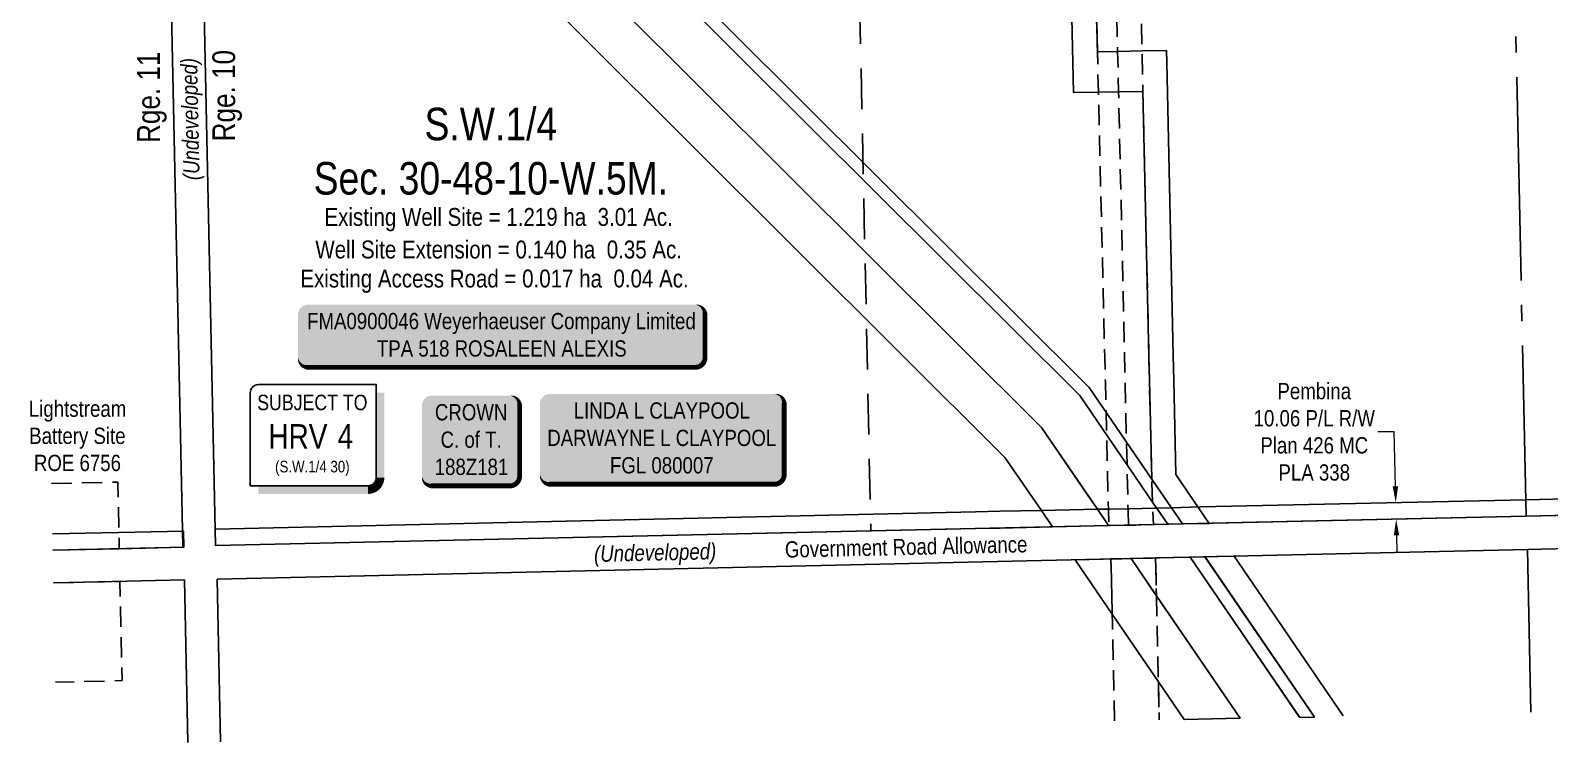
# Model space of a CAD drawing. Extents: x 602525 to 605190, y 5891333 to 5893520.
# Drawn here: x 602564 to 603497, y 5891430 to 5891868 of the extents above; entities that cross this region are included whole.
import ezdxf
from ezdxf.enums import TextEntityAlignment as Align

# ---------------------------------------------------------------- set-up
doc = ezdxf.new("R2010")
doc.units = 0
doc.header["$LTSCALE"] = 5
doc.header["$PDSIZE"] = 5
for name, pattern in [('foc-ACCESSROAD', [3.75, 2.5, -1.25]), ('foc-LSD', [8, 5, -3]), ('foc-QUARTERLINE', [33, 25, -3, 2, -3])]:
    doc.linetypes.add(name, pattern=pattern)
doc.layers.get('Defpoints').update_dxf_attribs({"color": 9})
for name, color, linetype in [('AS-OWNER', 7, 'Continuous'), ('C-SYMBOL', 7, 'Continuous'), ('CG-NOTES', 7, 'Continuous'), ('CTW', 7, 'Continuous'), ('D-TXT', 6, 'Continuous'), ('F-AR', 190, 'foc-ACCESSROAD'), ('F-RW', 190, 'Continuous'), ('F-WS', 190, 'foc-ACCESSROAD'), ('L-AREAREQUIRED', 7, 'Continuous'), ('L-AREAWORK', 5, 'Continuous'), ('L-ROAD-T', 7, 'Continuous'), ('L-SEC', 7, 'Continuous'), ('L-SECLBL', 7, 'Continuous'), ('L-SECQ', 8, 'foc-QUARTERLINE'), ('L-SECTION-LSD', 7, 'foc-LSD')]:
    doc.layers.add(name, color=color, linetype=linetype)
for name, color, linetype, lineweight in [('F-RW-T', 190, 'Continuous', 9), ('F-WS-T', 190, 'Continuous', 9), ('T-TEXT', 48, 'Continuous', 18)]:
    doc.layers.add(name, color=color, linetype=linetype, lineweight=lineweight)
doc.styles.add('100L', font='', dxfattribs={"height": 11})
doc.styles.add('175L', font='', dxfattribs={"height": 20})
doc.styles.add('80', font='', dxfattribs={"height": 10})
doc.styles.add('80CG', font='', dxfattribs={"height": 10})
doc.styles.add('80L', font='', dxfattribs={"height": 10})
doc.styles.add('80LS', font='', dxfattribs={"height": 10})
doc.styles.add('HRV', font='', dxfattribs={"height": 3})
doc.styles.get('100L').set_extended_font_data('Arial Narrow')
doc.styles.get('175L').set_extended_font_data('Arial Narrow')
doc.styles.get('80').set_extended_font_data('Arial Narrow')
doc.styles.get('80CG').set_extended_font_data('Arial Narrow')
doc.styles.get('80L').set_extended_font_data('Arial Narrow')
doc.styles.get('80LS').set_extended_font_data('Arial Narrow', italic=True)
doc.styles.get('HRV').set_extended_font_data('Arial Narrow')
doc.dimstyles.new('Compass 5 000', dxfattribs={"dimscale": 5, "dimtxt": 9, "dimasz": 2, "dimexe": 0.2, "dimexo": 0.0625, "dimgap": 0.5, "dimtad": 0, "dimtih": 1, "dimtoh": 1, "dimzin": 0, "dimdsep": 46, "dimtxsty": '80CG', "dimcen": 0.1, "dimse1": 1, "dimse2": 1, "dimclrd": 256, "dimclrt": 256, "dimaunit": 1, "dimadec": 4, "dimazin": 0, "dimtfac": 0.06, "dimtofl": 0, "dimtmove": 0, "dimatfit": 1, "dimfxl": 0.2, "dimtolj": 1, "dimtzin": 0, "dimlwd": -1, "dimarcsym": 0})

# ---------------------------------------------------------------- blocks, each defined once
blk = doc.blocks.new('HRV')
blk.add_lwpolyline([(-35.14, 31.6), (37.21, 31.6), (37.21, -25.54, -0.414214), (32.21, -30.54), (-40.14, -30.54), (-40.14, 26.6, -0.414214)], format="xyb", close=True)
at = {"const_width": 5, "flags": 128}
blk.add_lwpolyline([(-35.14, -33.04), (32.21, -33.04, 0.414214), (39.71, -25.54), (39.71, 26.6)], format="xyb", dxfattribs=at)
at = {"style": '80L'}
blk.add_text('SUBJECT TO', height=9.5, dxfattribs=at).set_placement((-2.01, 13.06), align=Align.BOTTOM_CENTER)
blk.add_attdef('(N.W.1/4 00)', text='', height=7.12, dxfattribs=at).set_placement((-2.01, -24.45), align=Align.BOTTOM_CENTER)
at = {"layer": 'CTW', "color": 3, "style": 'HRV'}
blk.add_text('HRV', height=15, dxfattribs=at).set_placement((-10.88, -0.18), align=Align.MIDDLE_CENTER)
blk.add_attdef('0', text='', height=15, dxfattribs=at).set_placement((18.28, -0.18), align=Align.MIDDLE_CENTER)
blk = doc.blocks.new('*U368')
h = blk.add_hatch(color=255)
edge = h.paths.add_edge_path()
edge.add_line((-119, -20), (119, -20))
edge.add_arc((119, -14), 6, 270, 360)
edge.add_line((125, -14), (125, 12.5))
edge.add_arc((119, 12.5), 6, 0, 90)
edge.add_line((119, 18.5), (-119, 18.5))
edge.add_arc((-119, 12.5), 6, 90, 180)
edge.add_line((-125, 12.5), (-125, -14))
edge.add_arc((-119, -14), 6, 180, 270)
at = {"color": 44, "flags": 128}
blk.add_lwpolyline([(-119, -20, 3, 3, 0), (119, -20, 3, 3, 0.414214), (125, -14, 3, 3, 0), (125, 12.5, 3, 0, 0.414214), (119, 18.5, 0, 0, 0), (-119, 18.5, 0, 0, 0.414214), (-125, 12.5, 0, 0, 0), (-125, -14, 0, 3, 0.414214)], format="xyseb", close=True, dxfattribs=at)
at = {"color": 44, "style": '80'}
blk.add_attdef('ENTER_TEXT_001', (-35.99, -5), '', height=10, dxfattribs=at)
blk = doc.blocks.new('*U376')
h = blk.add_hatch(color=255)
edge = h.paths.add_edge_path()
edge.add_line((-24, -28.5), (24, -28.5))
edge.add_arc((24, -22.5), 6, 270, 360)
edge.add_line((30, -22.5), (30, 21))
edge.add_arc((24, 21), 6, 0, 90)
edge.add_line((24, 27), (-24, 27))
edge.add_arc((-24, 21), 6, 90, 180)
edge.add_line((-30, 21), (-30, -22.5))
edge.add_arc((-24, -22.5), 6, 180, 270)
at = {"color": 14, "flags": 128}
blk.add_lwpolyline([(-24, -28.5, 3, 3, 0), (24, -28.5, 3, 3, 0.414214), (30, -22.5, 3, 3, 0), (30, 21, 3, 0, 0.414214), (24, 27, 0, 0, 0), (-24, 27, 0, 0, 0.414214), (-30, 21, 0, 0, 0), (-30, -22.5, 0, 3, 0.414214)], format="xyseb", close=True, dxfattribs=at)
at = {"color": 14, "style": '80'}
blk.add_attdef('ENTER_TEXT_001', (-26.85, -4.92), '', height=10, dxfattribs=at)
blk = doc.blocks.new('*U374')
h = blk.add_hatch(color=59)
edge = h.paths.add_edge_path()
edge.add_line((-69, -28.5), (69, -28.5))
edge.add_arc((69, -22.5), 6, 270, 360)
edge.add_line((75, -22.5), (75, 21))
edge.add_arc((69, 21), 6, 0, 90)
edge.add_line((69, 27), (-69, 27))
edge.add_arc((-69, 21), 6, 90, 180)
edge.add_line((-75, 21), (-75, -22.5))
edge.add_arc((-69, -22.5), 6, 180, 270)
at = {"color": 1, "flags": 128}
blk.add_lwpolyline([(-69, -28.5, 3, 3, 0), (69, -28.5, 3, 3, 0.414214), (75, -22.5, 3, 3, 0), (75, 21, 3, 0, 0.414214), (69, 27, 0, 0, 0), (-69, 27, 0, 0, 0.414214), (-75, 21, 0, 0, 0), (-75, -22.5, 0, 3, 0.414214)], format="xyseb", close=True, dxfattribs=at)
blk.add_lwpolyline([(-40.8, -16.84, 0, 7.5, 0), (0, 0, 0, 0, 0)], format="xyseb", dxfattribs=at)
at = {"color": 1, "style": '80'}
blk.add_attdef('ENTER_TEXT_001', (-35.99, -5), '', height=10, dxfattribs=at)
blk = doc.blocks.new('*D377')
at = {"layer": 'Defpoints', "color": 0, "transparency": 16777216}
for p in [(603402.09, 5891577.85), (603402.84, 5891577.87), (603402.32, 5891567.7)]:
    blk.add_point(p, dxfattribs=at)
at = {"layer": 'F-RW-T', "transparency": 16777216}
for p, q in [((603401.87, 5891621.33), (603391.87, 5891621.33)), ((603402.62, 5891587.87), (603401.87, 5891621.33)), ((603403.29, 5891557.72), (603403.52, 5891547.72))]:
    blk.add_line(p, q, dxfattribs=at)
for points in [[(603404.29, 5891587.91), (603400.95, 5891587.83), (603402.84, 5891577.87)], [(603404.96, 5891557.76), (603401.63, 5891557.68), (603403.07, 5891567.72)]]:
    blk.add_solid(points, dxfattribs=at)
at = {"layer": 'F-RW-T', "transparency": 16777216, "insert": (603352.79, 5891621.33), "char_height": 10, "width": 372.4986, "attachment_point": 5, "style": '80CG'}
blk.add_mtext('\\A1;Pembina\\P10.06 P/L R/W\\PPlan 426 MC\\PPLA 338', dxfattribs=at)
blk = doc.blocks.new('*D380')
at = {"layer": 'Defpoints', "color": 0, "transparency": 16777216}
for p in [(602814.04, 5891953.34), (602944.98, 5891863.58), (602924.61, 5891843.15)]:
    blk.add_point(p, dxfattribs=at)
at = {"layer": 'F-RW-T', "transparency": 16777216}
for p, q in [((602841.46, 5891980.86), (602873.66, 5892013.16)), ((602873.66, 5892013.16), (602883.66, 5892013.16)), ((602806.98, 5891946.26), (602799.92, 5891939.17))]:
    blk.add_line(p, q, dxfattribs=at)
for points in [[(602840.28, 5891982.03), (602842.64, 5891979.68), (602834.4, 5891973.77)], [(602805.8, 5891947.43), (602808.16, 5891945.08), (602814.04, 5891953.34)]]:
    blk.add_solid(points, dxfattribs=at)
at = {"layer": 'F-RW-T', "transparency": 16777216, "insert": (602923.2, 5892013.16), "char_height": 10, "attachment_point": 5, "style": '80CG'}
blk.add_mtext('\\A1;28.86 P/L R/W\\PPlan 802 1181\\P(Not on PLSR)', dxfattribs=at)

msp = doc.modelspace()

# ---------------------------------------------------------------- linework, layer by layer
msp.add_line((602679.169, 5891530.811), (603483.633, 5891549.075))
at = {"layer": 'F-AR'}
msp.add_lwpolyline([(603230.199, 5891443.749), (603228.835, 5891503.714), (603228.708, 5891509.291), (603227.934, 5891543.269), (603240.28, 5891543.55), (603255.372, 5891543.892), (603255.9, 5891520.632), (603257.105, 5891467.72), (603257.637, 5891444.364)], dxfattribs=at)
at = {"layer": 'F-RW', "flags": 128}
for points in [[(603262.821, 5891564.563), (603271.877, 5891564.76), (603265.123, 5891574.676), (603253.815, 5891591.114), (603214.646, 5891648.619), (602950.46, 5891911.885), (602664.379, 5892196.437), (602664.607, 5892185.823), (603208.763, 5891643.725), (603226.165, 5891618.162), (603238.685, 5891599.892), (603254.395, 5891576.912)], [(603227.468, 5891563.771), (603226.461, 5891563.748), (603219.667, 5891573.759), (603213.553, 5891582.715), (603185.251, 5891624.123), (602924.151, 5891884.336), (602665.55, 5892141.849), (602664.607, 5892185.823), (603208.763, 5891643.726), (603226.177, 5891618.186), (603238.685, 5891599.892), (603254.395, 5891576.912), (603256.058, 5891574.478), (603262.812, 5891564.563), (603254.905, 5891564.386), (603246.246, 5891564.191), (603239.489, 5891564.04), (603227.468, 5891563.771)], [(603192.169, 5891562.979), (603226.461, 5891563.748), (603226.421, 5891563.823), (603219.667, 5891573.759), (603185.251, 5891624.123), (602924.151, 5891884.336), (602665.55, 5892141.849), (602666.449, 5892099.925), (602904.227, 5891863.461), (603162.901, 5891605.676), (603185.253, 5891573.135)], [(603272.832, 5891444.704), (603307.241, 5891445.475), (603255.899, 5891520.63), (603240.28, 5891543.55), (603205.931, 5891542.77), (603228.708, 5891509.291), (603257.105, 5891467.72)]]:
    msp.add_lwpolyline(points, close=True, dxfattribs=at)
at = {"layer": 'F-RW'}
for points in [[(603227.468, 5891563.771), (603226.461, 5891563.748), (603219.667, 5891573.759), (603213.553, 5891582.715), (603185.251, 5891624.123), (602924.151, 5891884.336), (602665.55, 5892141.849), (602664.607, 5892185.823), (603208.763, 5891643.726), (603226.177, 5891618.186), (603238.685, 5891599.892), (603254.395, 5891576.912), (603256.058, 5891574.478), (603262.812, 5891564.563), (603254.905, 5891564.386), (603246.246, 5891564.191), (603239.489, 5891564.04), (603227.468, 5891563.771)], [(603352.941, 5891446.122), (603343.845, 5891445.918), (603276.596, 5891544.381), (603285.706, 5891544.544)]]:
    msp.add_lwpolyline(points, close=True, dxfattribs=at)
for points in [[(603215.926, 5892018.528), (603219.64, 5891854.748), (603219.64, 5891854.748), (603220.028, 5891854.756), (603232.08, 5891855.026), (603247.046, 5891855.36), (603262.02, 5891855.695), (603262.182, 5891848.448), (603266.213, 5891668.185), (603266.548, 5891653.183), (603267.847, 5891595.076), (603282.144, 5891574.088), (603288.249, 5891565.135), (603271.863, 5891564.767), (603265.123, 5891574.676), (603252.968, 5891592.357), (603251.598, 5891652.845), (603251.258, 5891667.847), (603247.574, 5891830.533), (603232.641, 5891830.271), (603220.59, 5891830.06), (603220.236, 5891830.053), (603205.041, 5891829.787), (603200.949, 5892014.509)], [(603582.772, 5891571.841), (603482.84, 5891569.507), (603289.774, 5891565.169), (603271.863, 5891564.767), (603262.812, 5891564.564), (603254.905, 5891564.387), (603246.246, 5891564.192), (603239.489, 5891564.041), (603227.468, 5891563.771), (603226.461, 5891563.748), (603192.169, 5891562.979), (603159.989, 5891562.257), (603144.986, 5891561.921), (602678.213, 5891551.48), (602677.995, 5891561.619), (603144.752, 5891572.214), (603159.754, 5891572.555), (603185.253, 5891573.135), (603219.667, 5891573.759), (603227.225, 5891573.908), (603239.26, 5891574.146), (603254.495, 5891574.447), (603256.058, 5891574.478), (603265.123, 5891574.676), (603282.938, 5891575.194), (603482.624, 5891579.653), (603582.555, 5891582.007)], [(602578.055, 5891558.657), (602618.828, 5891559.551), (602658.424, 5891560.42), (602658.638, 5891550.458), (602619.04, 5891549.572), (602578.268, 5891548.659)], [(603307.245, 5891445.475), (603256.153, 5891520.258), (603240.28, 5891543.55), (603255.372, 5891543.892), (603276.596, 5891544.381), (603343.571, 5891446.289)], [(603352.687, 5891446.493), (603285.737, 5891544.587), (603292.843, 5891544.746), (603303.633, 5891544.988), (603370.574, 5891446.894)]]:
    msp.add_lwpolyline(points, dxfattribs=at)
at = {"layer": 'F-RW', "flags": 128}
msp.add_lwpolyline([(603307.245, 5891445.475), (603256.153, 5891520.258), (603240.28, 5891543.55), (603255.372, 5891543.892), (603276.596, 5891544.381), (603343.571, 5891446.289)], dxfattribs=at)
at = {"layer": 'F-WS', "flags": 128}
for points in [[(603233.513, 5892468.548), (603235.809, 5892367.644), (603239.69, 5892197.109), (603245.126, 5892197.233), (603260.13, 5892197.574), (603297.625, 5892198.427), (603299.01, 5892137.549), (603255.516, 5892136.559), (603241.075, 5892136.231), (603246.717, 5891870.824), (603247.046, 5891855.36), (603247.574, 5891830.533), (603251.258, 5891667.847), (603251.598, 5891652.845), (603253.021, 5891590.007), (603253.601, 5891575.806), (603253.701, 5891573.34), (603254.067, 5891564.367), (603226.648, 5891563.752), (603226.431, 5891572.801), (603225.371, 5891617.056), (603224.526, 5891652.234), (603224.165, 5891667.236), (603220.236, 5891830.053), (603219.64, 5891854.748), (603215.926, 5892018.528), (603214.376, 5892103.848), (603211.378, 5892234.923), (603208.373, 5892366.987), (603206.077, 5892467.887)], [(603238.67, 5891564.036), (603238.467, 5891573.04), (603237.886, 5891598.786), (603232.641, 5891830.271), (603232.08, 5891855.026), (603226.272, 5892111.454), (603223.891, 5892221.15), (603223.57, 5892235.2), (603220.574, 5892367.279), (603218.277, 5892468.181)], [(602577.394, 5891589.538), (602618.172, 5891590.448), (602618.828, 5891559.551), (602619.04, 5891549.572), (602578.268, 5891548.659)], [(603230.199, 5891443.749), (603228.835, 5891503.714), (603228.708, 5891509.291), (603227.934, 5891543.269), (603240.28, 5891543.55), (603255.372, 5891543.892), (603255.9, 5891520.632), (603257.105, 5891467.72), (603257.637, 5891444.364)], [(602578.699, 5891528.555), (602619.468, 5891529.467), (602620.762, 5891468.494), (602580.003, 5891467.584)]]:
    msp.add_lwpolyline(points, dxfattribs=at)
at = {"layer": 'L-SEC'}
for p, q in [((602640.875, 5892354.508), (602658.109, 5891551.029)), ((602660.979, 5892354.939), (602678.213, 5891551.461)), ((602678.213, 5891551.48), (603482.818, 5891569.505)), ((603482.799, 5891569.505), (603582.772, 5891571.841)), ((602578.785, 5891548.676), (602658.62, 5891550.458)), ((603483.633, 5891549.075), (603583.565, 5891551.409)), ((602579.215, 5891528.572), (602659.069, 5891530.354)), ((602659.065, 5891530.354), (602661.189, 5891430.417)), ((602679.169, 5891530.811), (602681.293, 5891430.844))]:
    msp.add_line(p, q, dxfattribs=at)
at = {"layer": 'L-SECQ'}
for p, q in [((603466.536, 5892334.242), (603482.839, 5891569.507)), ((603483.633, 5891549.075), (603485.764, 5891449.139))]:
    msp.add_line(p, q, dxfattribs=at)
at = {"layer": 'L-SECTION-LSD'}
msp.add_line((603063.462, 5892364.574), (603080.527, 5891560.493), dxfattribs=at)

# ---------------------------------------------------------------- block references
at = {"layer": 'AS-OWNER'}
ref = msp.add_blockref('*U376', (602834.897, 5891616.639), dxfattribs=dict(at, xscale=0.99958881, yscale=0.99958881, zscale=0.99958881))
ref.add_attrib('ENTER_TEXT_001', 'CROWN', (602812.846, 5891628.407), dxfattribs={"layer": '0', "color": 14, "height": 9.9959, "style": '80'})
ref.add_attrib('ENTER_TEXT_002', 'C. of T.', (602816.34, 5891611.569), dxfattribs={"layer": '0', "color": 14, "height": 9.9959, "style": '80'})
ref.add_attrib('ENTER_TEXT_003', '188Z181', (602812.74, 5891594.869), dxfattribs={"layer": '0', "color": 14, "height": 9.9959, "style": '80'})
at = {"layer": 'CG-NOTES', "xscale": 0.99958881, "yscale": 0.99958881, "zscale": 0.99958881}
msp.add_blockref('HRV', (602739.626, 5891618.77), dxfattribs=at).add_auto_attribs({'(N.W.1/4 00)': '(S.W.1/4 30)', '0': '4'})
at = {"layer": 'CG-NOTES'}
ref = msp.add_blockref('*U374', (602952.388, 5891617.655), dxfattribs=dict(at, xscale=0.99958881, yscale=0.99958881, zscale=0.99958881))
ref.add_attrib('ENTER_TEXT_001', 'LINDA L CLAYPOOL', (602898.1, 5891629.491), dxfattribs={"layer": '0', "color": 1, "height": 9.99589, "style": '80'})
ref.add_attrib('ENTER_TEXT_002', 'DARWAYNE L CLAYPOOL', (602881.865, 5891612.654), dxfattribs={"layer": '0', "color": 1, "height": 9.99589, "style": '80'})
ref.add_attrib('ENTER_TEXT_003', 'FGL 080007', (602920.345, 5891595.816), dxfattribs={"layer": '0', "color": 1, "height": 9.9959, "style": '80'})
at = {"layer": 'L-SECLBL'}
ref = msp.add_blockref('*U368', (602853.785, 5891681.005), dxfattribs=dict(at, xscale=0.99958881, yscale=0.99958881, zscale=0.99958881))
ref.add_attrib('ENTER_TEXT_001', 'FMA0900046 Weyerhaeuser Company Limited', (602734.38, 5891684.422), dxfattribs={"layer": '0', "color": 44, "height": 9.99589, "style": '80'})
ref.add_attrib('ENTER_TEXT_002', 'TPA 518 ROSALEEN ALEXIS', (602777.248, 5891667.585), dxfattribs={"layer": '0', "color": 44, "height": 9.99589, "style": '80'})

# ---------------------------------------------------------------- texts
at = {"layer": 'C-SYMBOL', "color": 3, "insert": (602847.23, 5891820.482), "char_height": 19.99178, "width": 215.89564, "attachment_point": 2, "style": '175L'}
msp.add_mtext('S.W.1/4 \\PSec. 30-48-10-W.5M.', dxfattribs=at)
at = {"layer": 'D-TXT', "color": 3, "char_height": 13.9942, "attachment_point": 1, "rotation": 90, "style": '80L'}
for s, width, insert in [('Rge. 11', 53.31998, (602630.018, 5891798.868)), ('Rge. 10', 55.49643, (602676.228, 5891799.84))]:
    msp.add_mtext_dynamic_manual_height_columns(s, width=width, gutter_width=47.48, heights=[0], dxfattribs=dict(at, insert=insert))
at = {"layer": 'F-WS-T', "insert": (602563.086, 5891640.593), "char_height": 9.99589, "attachment_point": 1, "style": '80L'}
msp.add_mtext_dynamic_manual_height_columns('\\pi0.45909;Lightstream\\P\\pi0.67046;Battery Site\\P\\pi3.57513;ROE 6756', width=59.1957, gutter_width=49.979, heights=[0], dxfattribs=at)
at = {"layer": 'L-AREAREQUIRED', "color": 5, "style": '100L'}
for s, p in [('Existing Well Site = 1.219 ha  3.01 Ac.', (602852.02, 5891744.588)), ('Existing Access Road = 0.017 ha  0.04 Ac.', (602849.481, 5891706.775))]:
    msp.add_text(s, height=10.99548, dxfattribs=at).set_placement(p, align=Align.BOTTOM_CENTER)
at = {"layer": 'L-AREAWORK', "color": 5, "style": '100L'}
msp.add_text('Well Site Extension = 0.140 ha  0.35 Ac.', height=10.99548, dxfattribs=at).set_placement((602852.02, 5891724.597), align=Align.BOTTOM_CENTER)
at = {"layer": 'L-ROAD-T', "style": '80L'}
msp.add_text('Government Road Allowance', height=9.99589, rotation=1.283393, dxfattribs=at).set_placement((603102.188, 5891550.703), align=Align.MIDDLE_CENTER)
at = {"layer": 'T-TEXT', "style": '80LS'}
for rotation, p in [(91.228746, (602662.629, 5891813.514)), (1.283393, (602948.102, 5891547.251))]:
    msp.add_text('(Undeveloped)', height=9.99589, rotation=rotation, dxfattribs=at).set_placement(p, align=Align.MIDDLE_CENTER)

# ---------------------------------------------------------------- dimensions: what is measured, and where the dimension line sits
at = {"layer": 'F-RW-T'}
for base, p1, p2, angle, text, picture, middle in [((602814.04, 5891953.338), (602944.978, 5891863.58), (602924.613, 5891843.145), 225.098625, '28.86 P/L R/W\\PPlan 802 1181\\P(Not on PLSR)', '*D380', (602923.198, 5892013.163)), ((603402.843, 5891577.872), (603402.316, 5891567.702), (603402.089, 5891577.855), 91.279151, 'Pembina\\P10.06 P/L R/W\\PPlan 426 MC\\PPLA 338', '*D377', (603352.787, 5891621.326))]:
    dim = msp.add_linear_dim(base=base, p1=p1, p2=p2, angle=angle, text=text, dimstyle='Compass 5 000', dxfattribs=at)
    dim.commit()
    dim.dimension.update_dxf_attribs({"geometry": picture, "text_midpoint": middle, "dimtype": 161})

doc.saveas('drawing.dxf')
